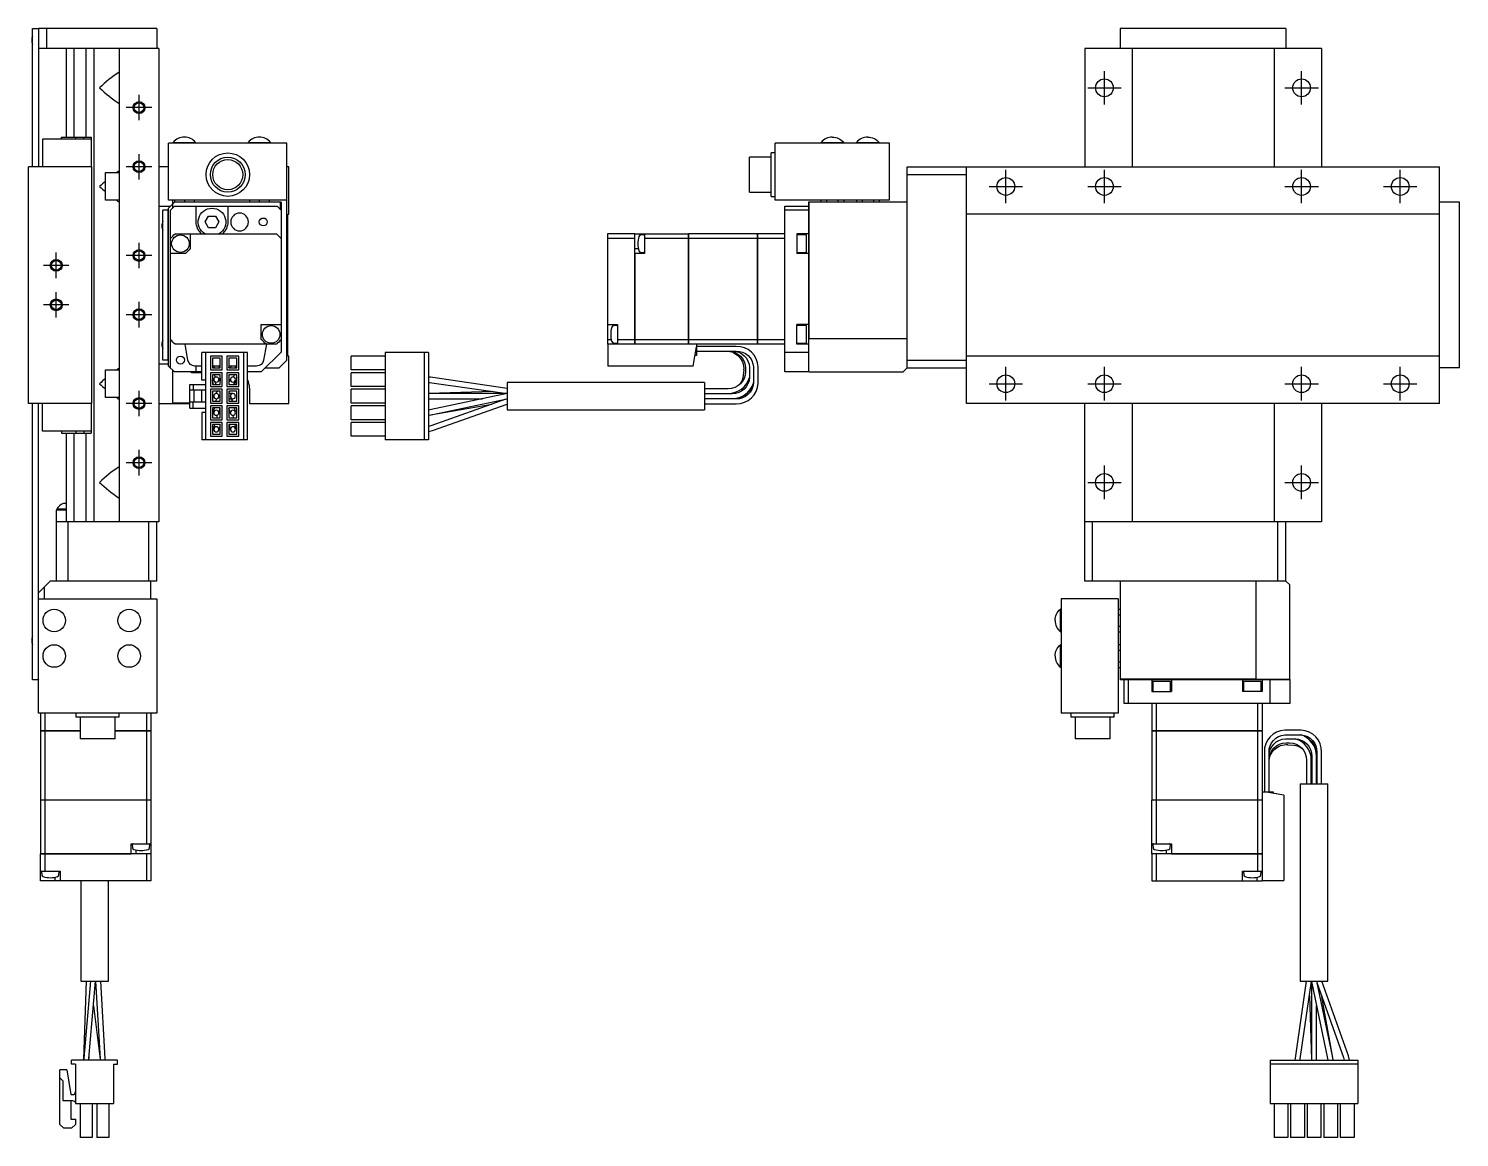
# Model space of a CAD drawing. Extents: x -1 to 744, y -8 to 467.
# Drawn here: x 381.7 to 744.5, y 89.9 to 370.9 of the extents above; entities that cross this region are included whole.
import ezdxf

# ---------------------------------------------------------------- set-up
doc = ezdxf.new("R2010")
doc.units = 0
doc.header["$LTSCALE"] = 0.5
doc.linetypes.add('CENTER', pattern=[50.8, 31.75, -6.35, 6.35, -6.35])
for name, color, linetype in [('MSM_CENTER', 1, 'CENTER'), ('MSM_CONTINUOUS', 7, 'CONTINUOUS'), ('MSM_NARROW', 5, 'CONTINUOUS')]:
    doc.layers.add(name, color=color, linetype=linetype)

msp = doc.modelspace()

# ---------------------------------------------------------------- linework, layer by layer
at = {"layer": 'MSM_CENTER'}
for p, q in [((654.49, 351.61), (654.49, 360.11)), ((704.49, 351.61), (704.49, 360.11)), ((650.24, 355.86), (658.74, 355.86)), ((700.24, 355.86), (708.74, 355.86)), ((409.71, 347.64), (409.71, 354.09)), ((412.94, 350.86), (406.48, 350.86)), ((409.71, 332.64), (409.71, 339.09)), ((412.94, 335.86), (406.48, 335.86)), ((629.49, 326.61), (629.49, 335.11)), ((654.49, 326.61), (654.49, 335.11)), ((704.49, 326.61), (704.49, 335.11)), ((729.49, 326.61), (729.49, 335.11)), ((625.24, 330.86), (633.74, 330.86)), ((650.24, 330.86), (658.74, 330.86)), ((700.24, 330.86), (708.74, 330.86)), ((725.24, 330.86), (733.74, 330.86)), ((409.71, 310.14), (409.71, 316.59)), ((388.71, 307.64), (388.71, 314.09)), ((412.94, 313.36), (406.48, 313.36)), ((391.94, 310.86), (385.48, 310.86)), ((388.71, 297.64), (388.71, 304.09)), ((409.71, 295.14), (409.71, 301.59)), ((391.94, 300.86), (385.48, 300.86)), ((412.94, 298.36), (406.48, 298.36)), ((629.49, 276.61), (629.49, 285.11)), ((654.49, 276.61), (654.49, 285.11)), ((704.49, 276.61), (704.49, 285.11)), ((729.49, 276.61), (729.49, 285.11)), ((625.24, 280.86), (633.74, 280.86)), ((650.24, 280.86), (658.74, 280.86)), ((700.24, 280.86), (708.74, 280.86)), ((725.24, 280.86), (733.74, 280.86)), ((412.94, 275.86), (406.48, 275.86)), ((409.71, 272.64), (409.71, 279.09)), ((409.71, 257.64), (409.71, 264.09)), ((412.94, 260.86), (406.48, 260.86)), ((654.49, 251.61), (654.49, 260.11)), ((704.49, 251.61), (704.49, 260.11)), ((650.24, 255.86), (658.74, 255.86)), ((700.24, 255.86), (708.74, 255.86))]:
    msp.add_line(p, q, dxfattribs=at)
at = {"layer": 'MSM_CONTINUOUS'}
for p, q in [((382.71, 335.86), (382.71, 370.86)), ((382.71, 370.86), (384.11, 370.86)), ((384.11, 370.86), (384.21, 370.76)), ((414.21, 370.86), (384.21, 370.86)), ((384.21, 370.86), (384.21, 335.86)), ((386.21, 370.86), (386.21, 365.86)), ((414.21, 370.86), (414.21, 365.86)), ((658.49, 370.86), (658.49, 365.86)), ((700.49, 370.86), (658.49, 370.86)), ((700.49, 370.86), (700.49, 365.86)), ((414.71, 365.86), (384.21, 365.86)), ((391.21, 365.86), (391.21, 343.36)), ((393.17, 365.86), (393.17, 343.36)), ((396.25, 365.86), (396.25, 343.36)), ((398.21, 365.86), (398.21, 245.86)), ((404.71, 365.86), (404.71, 245.86)), ((414.71, 365.86), (414.71, 245.86)), ((709.49, 365.86), (649.49, 365.86)), ((649.49, 365.86), (649.49, 335.86)), ((661.49, 365.86), (661.49, 335.86)), ((697.49, 365.86), (697.49, 335.86)), ((709.49, 365.86), (709.49, 335.86)), ((404.71, 359.61), (404.58, 359.76)), ((404.71, 352.12), (404.58, 351.96)), ((397.61, 342.86), (385.21, 342.86)), ((385.21, 342.86), (385.21, 335.86)), ((390.01, 342.86), (390.01, 343.36)), ((390.01, 343.36), (397.61, 343.36)), ((393.69, 342.86), (393.69, 343.36)), ((395.74, 342.86), (395.74, 343.36)), ((397.61, 343.36), (397.61, 335.86)), ((447.21, 341.86), (417.21, 341.86)), ((417.21, 327.36), (417.21, 341.86)), ((418.36, 342.02), (424.06, 342.02)), ((418.36, 342.02), (418.36, 341.86)), ((424.06, 341.86), (424.06, 342.02)), ((437.36, 342.02), (443.06, 342.02)), ((437.36, 342.02), (437.36, 341.86)), ((443.06, 341.86), (443.06, 342.02)), ((447.21, 286.86), (447.21, 341.86)), ((570.99, 327.36), (570.99, 341.86)), ((599.99, 341.86), (570.99, 341.86)), ((582.64, 342.02), (588.34, 342.02)), ((582.64, 342.02), (582.64, 341.86)), ((588.34, 341.86), (588.34, 342.02)), ((591.64, 342.02), (597.34, 342.02)), ((591.64, 342.02), (591.64, 341.86)), ((597.34, 341.86), (597.34, 342.02)), ((599.99, 327.36), (599.99, 341.86)), ((564.49, 329.44), (564.49, 338.29)), ((569.99, 338.29), (564.49, 338.29)), ((569.99, 328.36), (569.99, 339.36)), ((570.99, 339.36), (569.99, 339.36)), ((381.71, 275.86), (381.71, 335.86)), ((397.71, 335.86), (381.71, 335.86)), ((397.71, 275.86), (397.71, 335.86)), ((401.21, 334.36), (404.71, 334.36)), ((401.21, 327.36), (401.21, 334.36)), ((404.71, 334.61), (404.58, 334.76)), ((417.21, 335.86), (414.71, 335.86)), ((447.71, 335.86), (447.21, 335.86)), ((447.71, 323.86), (447.71, 335.86)), ((604.49, 335.86), (739.49, 335.86)), ((604.49, 284.86), (604.49, 335.86)), ((604.49, 333.86), (619.49, 333.86)), ((619.49, 275.86), (619.49, 335.86)), ((739.49, 275.86), (739.49, 335.86)), ((404.71, 327.36), (401.21, 327.36)), ((404.71, 327.12), (404.58, 326.96)), ((447.21, 327.36), (417.21, 327.36)), ((418.71, 326.86), (417.21, 325.36)), ((418.21, 327.36), (418.21, 325.36)), ((418.71, 327.36), (418.71, 326.86)), ((445.71, 326.86), (418.71, 326.86)), ((421.21, 327.36), (421.21, 326.86)), ((423.71, 327.36), (423.71, 326.86)), ((437.71, 327.36), (437.71, 326.86)), ((440.21, 327.36), (440.21, 326.86)), ((442.71, 327.36), (442.71, 326.86)), ((445.61, 324.96), (445.61, 326.86)), ((445.71, 326.86), (445.71, 317.75)), ((564.49, 329.44), (569.99, 329.44)), ((569.99, 328.36), (570.99, 328.36)), ((599.99, 327.36), (570.99, 327.36)), ((604.49, 326.86), (579.49, 326.86)), ((579.49, 326.86), (579.49, 283.86)), ((579.59, 292.36), (579.59, 326.86)), ((582.6, 327.36), (582.6, 326.86)), ((584.05, 327.36), (584.05, 326.86)), ((586.93, 327.36), (586.93, 326.86)), ((588.38, 327.36), (588.38, 326.86)), ((591.6, 327.36), (591.6, 326.86)), ((593.05, 327.36), (593.05, 326.86)), ((595.93, 327.36), (595.93, 326.86)), ((597.38, 327.36), (597.38, 326.86)), ((744.49, 326.86), (739.49, 326.86)), ((744.49, 284.86), (744.49, 326.86)), ((414.71, 325.86), (417.71, 325.86)), ((417.21, 324.86), (415.71, 324.86)), ((415.71, 286.86), (415.71, 324.86)), ((417.11, 286.86), (417.11, 324.86)), ((417.21, 285.36), (417.21, 325.36)), ((418.71, 325.86), (417.71, 324.86)), ((417.71, 317.76), (417.71, 324.86)), ((418.71, 325.86), (444.71, 325.86)), ((424.21, 321.86), (424.21, 325.86)), ((426.48, 321.86), (427.34, 323.36)), ((427.34, 323.36), (429.08, 323.36)), ((429.08, 323.36), (429.94, 321.86)), ((432.21, 325.86), (432.21, 321.86)), ((445.71, 324.86), (444.71, 325.86)), ((447.41, 323.86), (447.71, 323.86)), ((447.41, 287.86), (447.41, 323.86)), ((573.49, 325.86), (579.49, 325.86)), ((573.49, 283.86), (573.49, 325.86)), ((579.49, 324.86), (573.49, 324.86)), ((739.49, 323.86), (619.49, 323.86)), ((427.34, 320.36), (426.48, 321.86)), ((429.08, 320.36), (427.34, 320.36)), ((429.94, 321.86), (429.08, 320.36)), ((417.71, 292.02), (417.71, 317.71)), ((418.86, 318.86), (444.56, 318.86)), ((422.71, 318.86), (422.71, 315.11)), ((445.71, 317.71), (445.71, 292.02)), ((535.38, 318.86), (528.49, 318.86)), ((528.49, 318.86), (528.49, 290.86)), ((535.38, 317.71), (528.49, 317.71)), ((535.38, 290.86), (535.38, 318.86)), ((535.39, 318.86), (548.99, 318.86)), ((537.67, 318.6), (536.91, 318.53)), ((537.89, 318.86), (537.89, 313.86)), ((548.99, 317.71), (537.89, 317.71)), ((548.99, 290.86), (548.99, 318.86)), ((548.99, 318.85), (549, 318.85)), ((548.99, 317.7), (549, 317.7)), ((549, 318.86), (549, 290.86)), ((566.49, 318.86), (549, 318.86)), ((566.49, 317.71), (549, 317.71)), ((566.49, 290.86), (566.49, 318.86)), ((566.5, 318.86), (566.5, 290.86)), ((573.49, 318.86), (566.5, 318.86)), ((573.49, 317.71), (566.5, 317.71)), ((579.49, 318.86), (576.49, 318.86)), ((576.49, 318.86), (576.49, 313.86)), ((578.99, 318.61), (576.49, 318.61)), ((578.99, 314.11), (578.99, 318.61)), ((421.46, 313.86), (417.71, 313.86)), ((535.39, 315.11), (536.32, 315.11)), ((537.89, 313.86), (535.39, 313.86)), ((535.39, 313.86), (535.39, 290.86)), ((536.91, 314.2), (537.67, 314.13)), ((576.49, 314.11), (578.99, 314.11)), ((579.49, 313.86), (576.49, 313.86)), ((440.71, 295.86), (445.71, 295.86)), ((440.71, 292.11), (440.71, 295.86)), ((528.49, 295.86), (530.99, 295.86)), ((530.78, 295.6), (530.02, 295.53)), ((530.99, 295.86), (530.99, 290.86)), ((579.49, 295.86), (576.49, 295.86)), ((576.49, 290.86), (576.49, 295.86)), ((578.99, 295.61), (576.49, 295.61)), ((578.99, 291.11), (578.99, 295.61)), ((417.71, 284.86), (417.71, 291.97)), ((444.56, 290.86), (418.86, 290.86)), ((422.12, 286.85), (421.41, 290.86)), ((442.01, 290.86), (441.3, 286.85)), ((445.71, 291.97), (445.71, 288.86)), ((528.49, 292.11), (529.43, 292.11)), ((535.38, 290.86), (528.49, 290.86)), ((528.59, 290.86), (528.59, 285.36)), ((530.02, 291.2), (530.78, 291.13)), ((535.38, 292.02), (530.99, 292.02)), ((548.99, 292.02), (535.39, 292.02)), ((566.49, 290.86), (535.39, 290.86)), ((548.99, 292.02), (549, 292.02)), ((548.99, 290.87), (549, 290.87)), ((566.49, 292.02), (549, 292.02)), ((550.23, 285.36), (551.09, 290.26)), ((551.09, 290.86), (551.09, 288.06)), ((561.09, 290.31), (551.09, 290.31)), ((573.49, 292.02), (566.5, 292.02)), ((573.49, 290.86), (566.5, 290.86)), ((576.49, 291.11), (578.99, 291.11)), ((579.49, 290.86), (576.49, 290.86)), ((579.49, 292.39), (579.58, 292.35)), ((579.58, 292.35), (579.59, 292.36)), ((579.58, 283.88), (579.58, 292.35)), ((579.59, 292.36), (604.49, 292.36)), ((417.21, 286.86), (415.71, 286.86)), ((425.61, 281.81), (425.61, 288.81)), ((437.21, 288.81), (425.61, 288.81)), ((426.61, 266.61), (426.61, 288.81)), ((430.81, 287.86), (427.81, 287.86)), ((427.81, 287.86), (427.81, 284.36)), ((428.31, 287.36), (428.31, 284.86)), ((430.31, 287.36), (428.31, 287.36)), ((430.31, 284.86), (430.31, 287.36)), ((430.81, 284.36), (430.81, 287.86)), ((432.01, 287.86), (432.01, 284.36)), ((435.01, 287.86), (432.01, 287.86)), ((434.51, 287.36), (432.51, 287.36)), ((432.51, 287.36), (432.51, 284.86)), ((434.51, 284.86), (434.51, 287.36)), ((435.01, 284.36), (435.01, 287.86)), ((436.21, 288.81), (436.21, 266.61)), ((437.21, 266.61), (437.21, 288.81)), ((440.71, 283.86), (445.71, 288.86)), ((445.21, 284.86), (447.21, 286.86)), ((447.71, 287.86), (447.41, 287.86)), ((447.71, 275.86), (447.71, 287.86)), ((463.49, 284.36), (463.49, 287.86)), ((472.09, 287.86), (463.49, 287.86)), ((472.09, 288.81), (472.09, 266.61)), ((483.09, 288.81), (472.09, 288.81)), ((482.09, 266.61), (482.09, 288.81)), ((483.09, 288.81), (483.09, 266.61)), ((551.09, 288.06), (550.7, 288.06)), ((551.09, 289.11), (561.09, 289.11)), ((558.61, 289.11), (558.85, 289.11)), ((573.49, 288.86), (579.49, 288.86)), ((604.49, 286.86), (619.49, 286.86)), ((739.49, 287.86), (619.49, 287.86)), ((401.21, 277.36), (401.21, 284.36)), ((401.21, 284.36), (404.71, 284.36)), ((404.71, 284.61), (404.58, 284.76)), ((417.21, 285.86), (414.71, 285.86)), ((417.21, 285.36), (418.71, 283.86)), ((418.21, 284.36), (418.21, 276.06)), ((425.61, 283.86), (418.71, 283.86)), ((423.01, 283.66), (423.01, 283.86)), ((425.61, 283.66), (423.01, 283.66)), ((425.61, 285.36), (423.89, 285.36)), ((424.21, 283.86), (424.21, 285.36)), ((427.81, 284.36), (430.81, 284.36)), ((427.81, 283.66), (427.81, 280.16)), ((430.81, 283.66), (427.81, 283.66)), ((430.31, 285.36), (428.31, 285.36)), ((428.31, 284.86), (430.31, 284.86)), ((428.31, 283.16), (428.31, 280.66)), ((430.31, 283.16), (428.31, 283.16)), ((428.82, 284.86), (428.77, 285.36)), ((429.01, 282.49), (428.96, 283.16)), ((429.98, 285.36), (430.02, 284.86)), ((430.16, 283.16), (430.3, 281.53)), ((430.31, 284.99), (430.3, 285.36)), ((430.31, 280.66), (430.31, 283.16)), ((430.81, 280.16), (430.81, 283.66)), ((432.01, 284.36), (435.01, 284.36)), ((432.01, 283.66), (432.01, 280.16)), ((435.01, 283.66), (432.01, 283.66)), ((434.51, 285.36), (432.51, 285.36)), ((432.51, 284.86), (432.59, 285.36)), ((432.51, 284.86), (434.51, 284.86)), ((434.51, 283.16), (432.51, 283.16)), ((432.51, 283.16), (432.51, 280.66)), ((432.51, 282.98), (432.54, 283.16)), ((432.97, 285.36), (432.87, 284.86)), ((433.77, 283.16), (433.65, 282.55)), ((434.19, 285.36), (434.09, 284.86)), ((434.51, 280.66), (434.51, 283.16)), ((435.01, 280.16), (435.01, 283.66)), ((439.53, 285.36), (437.21, 285.36)), ((440.71, 283.86), (437.21, 283.86)), ((441.71, 284.86), (445.21, 284.86)), ((472.09, 284.36), (463.49, 284.36)), ((463.49, 280.16), (463.49, 283.66)), ((472.09, 283.66), (463.49, 283.66)), ((550.23, 285.36), (528.59, 285.36)), ((563.02, 284.35), (562.89, 282.96)), ((563.49, 284.8), (563.49, 283.93)), ((564.49, 284.95), (564.49, 282.48)), ((565.49, 285.11), (565.49, 281.02)), ((566.69, 281.02), (566.69, 285.11)), ((579.49, 283.86), (573.49, 283.86)), ((579.58, 283.88), (579.49, 283.96)), ((579.59, 283.86), (579.58, 283.88)), ((579.59, 283.86), (603.49, 283.86)), ((604.49, 284.86), (603.49, 283.86)), ((604.49, 284.86), (619.49, 284.86)), ((744.49, 284.86), (739.49, 284.86)), ((422.61, 280.71), (426.61, 280.71)), ((422.61, 274.71), (422.61, 280.71)), ((423.41, 280.71), (423.41, 279.21)), ((426.61, 281.81), (425.61, 281.81)), ((427.81, 280.16), (430.81, 280.16)), ((427.81, 279.46), (427.81, 275.96)), ((430.81, 279.46), (427.81, 279.46)), ((428.57, 280.66), (428.31, 281.85)), ((428.53, 280.84), (428.31, 281.36)), ((428.31, 280.66), (430.31, 280.66)), ((428.75, 281.58), (429.3, 280.66)), ((429.17, 280.66), (429.15, 280.93)), ((430.31, 281.52), (429.86, 282.25)), ((430.81, 275.96), (430.81, 279.46)), ((432.01, 280.16), (435.01, 280.16)), ((432.01, 279.46), (432.01, 275.96)), ((435.01, 279.46), (432.01, 279.46)), ((432.9, 282.15), (432.51, 281.15)), ((432.51, 280.66), (434.51, 280.66)), ((433.71, 280.66), (434.11, 281.68)), ((434.51, 282.45), (433.94, 280.66)), ((435.01, 275.96), (435.01, 279.46)), ((437.71, 279.76), (437.71, 275.86)), ((472.09, 280.16), (463.49, 280.16)), ((463.49, 275.96), (463.49, 279.46)), ((472.09, 279.46), (463.49, 279.46)), ((483.57, 282.5), (483.09, 282.55)), ((483.09, 281.25), (483.38, 281.22)), ((483.09, 281.25), (483.41, 281.21)), ((483.38, 281.22), (503.09, 278.36)), ((503.09, 279.67), (483.57, 282.5)), ((503.09, 281.21), (503.09, 274.21)), ((553.09, 281.21), (503.09, 281.21)), ((553.09, 281.21), (553.09, 274.21)), ((559.09, 279.61), (553.09, 279.61)), ((565.48, 281.02), (565.49, 281.06)), ((397.71, 275.86), (381.71, 275.86)), ((382.71, 205.86), (382.71, 275.86)), ((384.21, 197.36), (384.21, 275.86)), ((385.21, 268.86), (385.21, 275.86)), ((397.61, 275.86), (397.61, 268.36)), ((404.71, 277.36), (401.21, 277.36)), ((404.71, 277.12), (404.58, 276.96)), ((414.71, 275.86), (422.61, 275.86)), ((418.21, 276.06), (422.61, 276.06)), ((426.61, 279.21), (422.61, 279.21)), ((426.61, 276.21), (422.61, 276.21)), ((423.41, 274.71), (423.41, 276.21)), ((423.61, 279.21), (423.61, 276.21)), ((425.61, 276.21), (425.61, 279.21)), ((427.81, 275.96), (430.81, 275.96)), ((430.31, 278.96), (428.31, 278.96)), ((428.31, 278.96), (428.31, 276.46)), ((428.31, 276.46), (430.31, 276.46)), ((429.57, 278.89), (428.85, 278.18)), ((429.3, 277.06), (429.19, 276.46)), ((429.77, 277.26), (430.31, 277.79)), ((430.31, 276.46), (430.31, 278.96)), ((432.01, 275.96), (435.01, 275.96)), ((434.51, 278.96), (432.51, 278.96)), ((432.51, 278.96), (432.51, 276.46)), ((433.51, 278.36), (432.51, 278.36)), ((432.51, 277.06), (433.51, 277.06)), ((432.51, 276.46), (434.51, 276.46)), ((433.38, 276.46), (433.21, 277.06)), ((434.51, 276.46), (434.51, 278.96)), ((437.71, 275.86), (447.71, 275.86)), ((472.09, 275.96), (463.49, 275.96)), ((503.02, 278.36), (483.09, 278.36)), ((483.09, 277.06), (496.83, 277.06)), ((499.39, 278.89), (483.18, 278.37)), ((503.03, 278.37), (483.48, 274.26)), ((502.72, 276.97), (483.69, 270.22)), ((483.75, 272.99), (503.09, 277.05)), ((484.13, 268.99), (503.09, 275.73)), ((553.09, 278.41), (560.09, 278.41)), ((560.09, 278.31), (553.09, 278.31)), ((553.09, 277.11), (560.09, 277.11)), ((561.09, 277.01), (553.09, 277.01)), ((553.09, 275.81), (561.09, 275.81)), ((560.8, 278.47), (559.59, 278.31)), ((560.09, 278.41), (560.8, 278.47)), ((560.8, 278.47), (560.83, 278.47)), ((560.83, 278.47), (560.8, 278.47)), ((739.49, 275.86), (619.49, 275.86)), ((649.49, 230.86), (649.49, 275.86)), ((661.49, 275.86), (661.49, 245.86)), ((697.49, 275.86), (697.49, 245.86)), ((709.49, 275.86), (709.49, 245.86)), ((422.61, 274.71), (426.61, 274.71)), ((426.61, 273.61), (425.61, 273.61)), ((425.61, 273.61), (425.61, 266.61)), ((427.81, 275.26), (427.81, 271.76)), ((430.81, 275.26), (427.81, 275.26)), ((428.31, 274.76), (428.31, 272.26)), ((430.31, 274.76), (428.31, 274.76)), ((428.31, 272.26), (430.31, 272.26)), ((428.67, 273.63), (428.88, 274.76)), ((429.52, 272.9), (429.37, 272.26)), ((430.2, 274.76), (429.95, 273.4)), ((430.31, 272.26), (430.31, 274.76)), ((430.81, 271.76), (430.81, 275.26)), ((432.01, 275.26), (432.01, 271.76)), ((435.01, 275.26), (432.01, 275.26)), ((432.51, 274.76), (432.51, 272.26)), ((434.51, 274.76), (432.51, 274.76)), ((432.88, 273.34), (432.51, 274.71)), ((432.51, 272.26), (434.51, 272.26)), ((433.69, 272.26), (433.59, 272.87)), ((433.84, 274.76), (434.14, 273.69)), ((434.51, 272.26), (434.51, 274.76)), ((435.01, 271.76), (435.01, 275.26)), ((463.49, 271.76), (463.49, 275.26)), ((472.09, 275.26), (463.49, 275.26)), ((483.48, 274.26), (483.09, 274.2)), ((483.09, 272.89), (483.75, 272.99)), ((483.09, 272.88), (483.65, 272.95)), ((483.65, 272.95), (499.15, 275.7)), ((503.09, 274.21), (553.09, 274.21)), ((397.61, 268.86), (385.21, 268.86)), ((390.01, 268.86), (390.01, 268.36)), ((393.69, 268.86), (393.69, 268.36)), ((395.74, 268.86), (395.74, 268.36)), ((427.81, 271.76), (430.81, 271.76)), ((427.81, 271.06), (427.81, 267.56)), ((430.81, 271.06), (427.81, 271.06)), ((430.31, 270.56), (428.31, 270.56)), ((428.31, 270.56), (428.31, 268.06)), ((428.68, 269.47), (428.95, 270.56)), ((430.29, 270.56), (429.94, 269.16)), ((430.31, 268.06), (430.31, 270.56)), ((430.81, 267.56), (430.81, 271.06)), ((432.01, 271.76), (435.01, 271.76)), ((432.01, 271.06), (432.01, 267.56)), ((435.01, 271.06), (432.01, 271.06)), ((434.51, 270.56), (432.51, 270.56)), ((432.51, 270.56), (432.51, 268.06)), ((432.87, 269.21), (432.65, 270.56)), ((433.96, 270.56), (434.15, 269.42)), ((434.51, 268.06), (434.51, 270.56)), ((435.01, 267.56), (435.01, 271.06)), ((472.09, 271.76), (463.49, 271.76)), ((463.49, 267.56), (463.49, 271.06)), ((472.09, 271.06), (463.49, 271.06)), ((483.69, 270.22), (483.09, 270.05)), ((483.71, 270.22), (483.09, 270.05)), ((483.09, 268.73), (484.13, 268.99)), ((390.01, 268.36), (397.61, 268.36)), ((391.21, 268.36), (391.21, 245.86)), ((393.17, 268.36), (393.17, 245.86)), ((396.25, 268.36), (396.25, 245.86)), ((437.21, 266.61), (425.61, 266.61)), ((427.81, 267.56), (430.81, 267.56)), ((428.31, 268.06), (430.31, 268.06)), ((432.01, 267.56), (435.01, 267.56)), ((432.51, 268.06), (434.51, 268.06)), ((472.09, 267.56), (463.49, 267.56)), ((483.09, 266.61), (472.09, 266.61)), ((404.71, 259.61), (404.58, 259.76)), ((391.21, 250.51), (390.5, 250.51)), ((404.71, 252.12), (404.58, 251.96)), ((391.21, 248.86), (388.71, 248.86)), ((388.71, 248.86), (388.71, 230.86)), ((391.21, 249.06), (388.85, 249.06)), ((388.85, 249.06), (388.85, 248.86)), ((414.71, 245.86), (388.71, 245.86)), ((391.71, 230.86), (391.71, 245.86)), ((412.21, 230.86), (412.21, 245.86)), ((414.21, 230.86), (414.21, 245.86)), ((709.49, 245.86), (649.49, 245.86)), ((651.49, 230.86), (651.49, 245.86)), ((698.49, 230.86), (698.49, 245.86)), ((700.49, 230.86), (700.49, 245.86)), ((384.21, 227.86), (387.21, 230.86)), ((385.71, 226.36), (385.71, 229.36)), ((414.21, 230.86), (387.21, 230.86)), ((412.71, 226.36), (412.71, 230.86)), ((700.49, 230.86), (649.49, 230.86)), ((658.49, 230.86), (658.49, 205.86)), ((692.99, 205.96), (692.99, 230.86)), ((700.49, 230.86), (701.49, 229.86)), ((701.49, 205.96), (701.49, 229.86)), ((384.21, 226.36), (414.21, 226.36)), ((414.21, 226.36), (414.21, 197.36)), ((657.99, 226.36), (643.49, 226.36)), ((643.49, 226.36), (643.49, 197.36)), ((657.99, 226.36), (657.99, 197.36)), ((643.33, 218.01), (643.33, 223.71)), ((643.49, 223.71), (643.33, 223.71)), ((657.99, 223.75), (658.49, 223.75)), ((657.99, 222.31), (658.49, 222.31)), ((643.33, 218.01), (643.49, 218.01)), ((657.99, 219.42), (658.49, 219.42)), ((657.99, 217.98), (658.49, 217.98)), ((643.33, 209.01), (643.33, 214.71)), ((643.49, 214.71), (643.33, 214.71)), ((657.99, 214.75), (658.49, 214.75)), ((657.99, 213.31), (658.49, 213.31)), ((657.99, 210.42), (658.49, 210.42)), ((643.33, 209.01), (643.49, 209.01)), ((657.99, 208.98), (658.49, 208.98)), ((384.11, 205.86), (382.71, 205.86)), ((384.21, 205.96), (384.11, 205.86)), ((692.99, 205.96), (658.49, 205.96)), ((701.49, 205.86), (658.49, 205.86)), ((659.49, 199.86), (659.49, 205.86)), ((660.49, 205.86), (660.49, 199.86)), ((666.49, 205.86), (666.49, 202.86)), ((671.24, 205.36), (666.74, 205.36)), ((666.74, 205.36), (666.74, 202.86)), ((671.24, 202.86), (671.24, 205.36)), ((671.49, 205.86), (671.49, 202.86)), ((689.49, 205.86), (689.49, 202.86)), ((694.24, 205.36), (689.74, 205.36)), ((689.74, 205.36), (689.74, 202.86)), ((692.96, 205.86), (693, 205.95)), ((693, 205.95), (692.99, 205.96)), ((701.48, 205.95), (693, 205.95)), ((694.24, 202.86), (694.24, 205.36)), ((694.49, 205.86), (694.49, 202.86)), ((696.49, 199.86), (696.49, 205.86)), ((701.49, 205.96), (701.39, 205.86)), ((701.49, 205.86), (701.49, 199.86)), ((701.49, 199.86), (659.49, 199.86)), ((666.49, 202.86), (671.49, 202.86)), ((666.49, 199.86), (666.49, 192.87)), ((667.65, 199.86), (667.65, 192.87)), ((694.49, 202.86), (689.49, 202.86)), ((693.34, 199.86), (693.34, 192.87)), ((694.49, 199.86), (694.49, 192.87)), ((414.21, 197.36), (384.21, 197.36)), ((384.71, 197.36), (384.71, 192.87)), ((385.86, 197.36), (385.86, 192.87)), ((393.71, 197.36), (393.71, 196.36)), ((404.71, 196.36), (393.71, 196.36)), ((394.79, 196.36), (394.79, 190.86)), ((403.64, 190.86), (403.64, 196.36)), ((404.71, 196.36), (404.71, 197.36)), ((411.56, 197.36), (411.56, 192.87)), ((412.71, 197.36), (412.71, 192.87)), ((657.99, 197.36), (643.49, 197.36)), ((645.99, 197.36), (645.99, 196.36)), ((656.99, 196.36), (645.99, 196.36)), ((647.07, 196.36), (647.07, 190.86)), ((655.92, 190.86), (655.92, 196.36)), ((656.99, 196.36), (656.99, 197.36)), ((384.71, 192.87), (394.79, 192.87)), ((384.71, 192.86), (384.71, 175.37)), ((394.79, 192.86), (384.71, 192.86)), ((385.86, 192.86), (385.86, 175.37)), ((394.01, 192.88), (393.99, 192.87)), ((403.64, 192.87), (412.71, 192.87)), ((412.71, 192.86), (403.64, 192.86)), ((403.78, 192.87), (403.76, 192.88)), ((411.56, 192.86), (411.56, 175.37)), ((412.71, 192.86), (412.71, 175.37)), ((666.49, 192.87), (694.49, 192.87)), ((666.49, 192.86), (666.49, 175.37)), ((694.49, 192.86), (666.49, 192.86)), ((667.65, 192.86), (667.65, 175.37)), ((693.34, 192.86), (693.34, 175.37)), ((694.49, 192.86), (694.49, 175.37)), ((704.34, 193.06), (700.24, 193.06)), ((403.64, 190.86), (394.79, 190.86)), ((655.92, 190.86), (647.07, 190.86)), ((700.24, 191.86), (704.34, 191.86)), ((700.4, 190.86), (702.88, 190.86)), ((700.55, 189.86), (701.43, 189.86)), ((701.01, 189.39), (702.39, 189.27)), ((704.34, 191.85), (704.3, 191.86)), ((695.04, 187.46), (695.04, 177.46)), ((696.24, 177.46), (696.24, 187.46)), ((696.24, 184.98), (696.25, 185.22)), ((705.74, 185.46), (705.74, 179.46)), ((706.89, 187.18), (706.88, 187.2)), ((706.88, 187.2), (706.89, 187.18)), ((706.94, 186.46), (706.89, 187.18)), ((706.89, 187.18), (707.04, 185.96)), ((706.94, 179.46), (706.94, 186.46)), ((707.04, 186.46), (707.04, 179.46)), ((708.24, 179.46), (708.24, 186.46)), ((708.34, 187.46), (708.34, 179.46)), ((709.54, 179.46), (709.54, 187.46)), ((704.14, 179.46), (711.14, 179.46)), ((704.14, 179.46), (704.14, 129.46)), ((711.14, 129.46), (711.14, 179.46)), ((384.71, 175.37), (412.71, 175.37)), ((384.71, 175.36), (384.71, 161.76)), ((412.71, 175.36), (384.71, 175.36)), ((385.86, 175.36), (385.86, 161.76)), ((394.94, 175.37), (394.94, 175.36)), ((401.94, 175.36), (401.94, 175.37)), ((411.56, 175.36), (411.56, 164.26)), ((412.71, 175.36), (412.71, 161.76)), ((666.49, 175.37), (694.49, 175.37)), ((694.49, 175.36), (666.49, 175.36)), ((666.49, 161.76), (666.49, 175.36)), ((667.65, 175.36), (667.65, 164.26)), ((693.34, 175.36), (693.34, 161.76)), ((694.49, 177.46), (697.29, 177.46)), ((694.49, 175.36), (694.49, 161.76)), ((699.99, 176.6), (695.09, 177.46)), ((697.29, 177.46), (697.29, 177.08)), ((699.99, 176.6), (699.99, 154.96)), ((407.71, 164.26), (412.71, 164.26)), ((407.71, 161.76), (407.71, 164.26)), ((407.98, 164.05), (408.05, 163.28)), ((412.37, 163.28), (412.44, 164.05)), ((666.49, 164.26), (671.49, 164.26)), ((666.76, 164.05), (666.83, 163.28)), ((671.15, 163.28), (671.22, 164.05)), ((671.49, 164.26), (671.49, 161.76)), ((384.71, 161.76), (407.71, 161.76)), ((412.71, 161.75), (384.71, 161.75)), ((384.71, 154.86), (384.71, 161.75)), ((385.86, 161.75), (385.86, 157.36)), ((408.96, 161.76), (408.96, 162.7)), ((411.56, 161.75), (411.56, 154.86)), ((412.71, 161.75), (412.71, 154.86)), ((666.49, 161.75), (666.49, 154.86)), ((694.49, 161.75), (666.49, 161.75)), ((667.65, 161.75), (667.65, 154.86)), ((670.24, 161.76), (670.24, 162.7)), ((671.49, 161.76), (694.49, 161.76)), ((693.34, 161.75), (693.34, 157.36)), ((694.49, 161.75), (694.49, 154.86)), ((384.71, 157.36), (389.71, 157.36)), ((384.98, 157.16), (385.05, 156.39)), ((389.37, 156.39), (389.44, 157.16)), ((389.71, 157.36), (389.71, 154.86)), ((689.49, 157.36), (694.49, 157.36)), ((689.49, 154.86), (689.49, 157.36)), ((689.76, 157.16), (689.83, 156.39)), ((694.15, 156.39), (694.22, 157.16)), ((412.71, 154.86), (384.71, 154.86)), ((388.46, 154.86), (388.46, 155.81)), ((394.94, 154.86), (394.94, 129.46)), ((401.94, 129.46), (401.94, 154.86)), ((666.49, 154.86), (694.49, 154.86)), ((693.24, 154.86), (693.24, 155.81)), ((694.49, 154.96), (699.99, 154.96)), ((394.94, 129.46), (401.94, 129.46)), ((396.31, 129.46), (395.66, 109.6)), ((397.41, 129.46), (395.7, 109.94)), ((396.99, 109.82), (398.71, 129.44)), ((398.71, 129.46), (399.84, 109.81)), ((401.14, 109.88), (400.01, 129.46)), ((705.68, 129.46), (702.85, 109.94)), ((704.14, 129.46), (711.14, 129.46)), ((704.14, 109.75), (707, 129.46)), ((706.99, 129.41), (711.09, 109.86)), ((706.99, 129.4), (706.99, 109.46)), ((712.37, 110.12), (708.31, 129.46)), ((708.38, 129.09), (715.14, 110.07)), ((716.36, 110.5), (709.63, 129.46)), ((706.46, 125.76), (706.99, 109.56)), ((712.4, 110.02), (709.65, 125.52)), ((398.17, 123.24), (399.83, 109.69)), ((708.29, 109.46), (708.29, 123.21)), ((392.61, 108.46), (392.61, 109.46)), ((404.21, 109.46), (392.61, 109.46)), ((395.66, 109.6), (395.66, 109.46)), ((395.7, 109.94), (395.67, 109.46)), ((396.97, 109.46), (396.99, 109.82)), ((396.98, 109.46), (397.03, 110.24)), ((399.84, 109.81), (399.85, 109.46)), ((399.85, 109.48), (399.85, 109.47)), ((401.15, 109.46), (401.14, 109.88)), ((404.21, 108.46), (404.21, 109.46)), ((696.54, 109.46), (718.74, 109.46)), ((696.54, 109.46), (696.54, 98.46)), ((702.85, 109.94), (702.8, 109.46)), ((704.11, 109.46), (704.14, 109.79)), ((704.11, 109.46), (704.14, 109.75)), ((711.09, 109.86), (711.16, 109.46)), ((712.47, 109.46), (712.37, 110.12)), ((712.47, 109.46), (712.4, 110.02)), ((715.13, 110.08), (715.3, 109.46)), ((715.14, 110.07), (715.3, 109.46)), ((716.62, 109.46), (716.36, 110.5)), ((718.74, 109.46), (718.74, 98.46)), ((391.41, 106.96), (389.61, 106.96)), ((389.61, 93.16), (389.61, 106.96)), ((391.41, 106.96), (392.41, 100.71)), ((393.61, 108.46), (392.61, 108.46)), ((393.61, 108.46), (393.61, 98.46)), ((403.21, 108.46), (404.21, 108.46)), ((403.21, 108.46), (403.21, 98.46)), ((718.74, 108.46), (696.54, 108.46)), ((389.61, 104.96), (390.41, 104.16)), ((390.41, 104.16), (390.41, 99.21)), ((390.41, 99.21), (392.86, 99.21)), ((392.41, 100.71), (392.86, 100.71)), ((392.41, 99.21), (392.41, 94.46)), ((393.61, 98.46), (403.21, 98.46)), ((394.81, 98.46), (394.81, 89.86)), ((397.81, 98.46), (397.81, 89.86)), ((399.01, 98.46), (399.01, 89.86)), ((402.01, 98.46), (402.01, 89.86)), ((696.54, 98.46), (718.74, 98.46)), ((697.49, 98.46), (697.49, 89.86)), ((700.99, 98.46), (700.99, 89.86)), ((701.69, 98.46), (701.69, 89.86)), ((705.19, 98.46), (705.19, 89.86)), ((705.89, 98.46), (705.89, 89.86)), ((709.39, 98.46), (709.39, 89.86)), ((710.09, 98.46), (710.09, 89.86)), ((713.59, 98.46), (713.59, 89.86)), ((714.29, 98.46), (714.29, 89.86)), ((717.79, 98.46), (717.79, 89.86)), ((392.41, 94.46), (393.61, 94.46)), ((393.61, 94.46), (393.61, 93.16)), ((390.61, 92.16), (389.61, 93.16)), ((392.61, 92.16), (390.61, 92.16)), ((393.61, 93.16), (392.61, 92.16)), ((397.81, 89.86), (394.81, 89.86)), ((402.01, 89.86), (399.01, 89.86)), ((700.99, 89.86), (697.49, 89.86)), ((705.19, 89.86), (701.69, 89.86)), ((709.39, 89.86), (705.89, 89.86)), ((713.59, 89.86), (710.09, 89.86)), ((717.79, 89.86), (714.29, 89.86))]:
    msp.add_line(p, q, dxfattribs=at)
for centre, radius in [((654.49, 355.86), 2.25), ((704.49, 355.86), 2.25), ((409.71, 350.86), 1.23), ((432.21, 333.86), 5.5), ((432.21, 333.86), 4.42), ((432.21, 333.86), 3.82), ((409.71, 335.86), 1.23), ((629.49, 330.86), 2.25), ((654.49, 330.86), 2.25), ((704.49, 330.86), 2.25), ((729.49, 330.86), 2.25), ((441.21, 321.86), 1.01), ((420.21, 316.36), 2.23), ((388.71, 310.86), 1.23), ((409.71, 313.36), 1.23), ((388.71, 300.86), 1.23), ((409.71, 298.36), 1.23), ((443.21, 293.36), 2.23), ((420.21, 286.86), 1.01), ((629.49, 280.86), 2.25), ((654.49, 280.86), 2.25), ((704.49, 280.86), 2.25), ((729.49, 280.86), 2.25), ((409.71, 275.86), 1.23), ((409.71, 260.86), 1.23), ((654.49, 255.86), 2.25), ((704.49, 255.86), 2.25), ((388.21, 220.86), 2.85), ((407.21, 220.86), 2.85), ((388.21, 211.86), 2.85), ((407.21, 211.86), 2.85)]:
    msp.add_circle(centre, radius, dxfattribs=at)
at = {"layer": 'MSM_CONTINUOUS', "extrusion": (0, 0, -1)}
for centre, radius in [((-435.21, 321.86), 2.25), ((-429.31, 281.91), 0.65), ((-433.51, 281.91), 0.65), ((-429.31, 277.71), 0.65), ((-433.51, 277.71), 0.65), ((-429.31, 273.51), 0.65), ((-433.51, 273.51), 0.65), ((-429.31, 269.31), 0.65), ((-433.51, 269.31), 0.65)]:
    msp.add_circle(centre, radius, dxfattribs=at)
at = {"layer": 'MSM_CONTINUOUS'}
for centre, radius, start, end in [((385.51, 367.87), 3, 158.96, 180), ((385.51, 367.86), 3, 180, 201.04), ((421.67, 333.44), 31.38, 122.9812, 134.3908), ((421.67, 378.29), 31.38, 225.6092, 237.0188), ((421.21, 339.66), 3.7, 90, 140.3692), ((421.21, 339.66), 3.7, 39.6308, 90), ((440.21, 339.66), 3.7, 90, 140.3692), ((440.21, 339.66), 3.7, 39.6308, 90), ((585.49, 339.66), 3.7, 90, 140.3692), ((594.49, 339.66), 3.7, 90, 140.3692), ((421.67, 308.44), 31.38, 122.9812, 124.2994), ((421.67, 308.44), 31.38, 130.674, 134.3908), ((421.67, 353.29), 31.38, 225.6092, 229.326), ((421.67, 353.29), 31.38, 235.7006, 237.0188), ((418.51, 320.87), 3, 159.0034, 180.1444), ((418.51, 320.86), 3, 180, 201.04), ((542.19, 316.36), 6, 162.3708, 197.6292), ((536.95, 318.03), 0.5, 95, 162.3708), ((537.69, 318.4), 0.2, 0, 95), ((536.95, 314.7), 0.5, 197.6292, 265), ((537.69, 314.33), 0.2, 265, 0), ((535.3, 293.36), 6, 162.3708, 197.6292), ((530.06, 295.03), 0.5, 95, 162.3708), ((530.8, 295.4), 0.2, 18.1949, 95), ((418.51, 290.87), 3, 159.0034, 180.1444), ((418.51, 290.86), 3, 180, 201.04), ((530.06, 291.7), 0.5, 197.6292, 265), ((530.8, 291.33), 0.2, 265, 341.8051), ((561.28, 284.91), 5.41, 2.1863, 92.0343), ((421.67, 258.44), 31.38, 122.9812, 124.2994), ((421.67, 258.44), 31.38, 130.674, 134.3908), ((421.67, 303.29), 31.38, 225.6092, 229.326), ((432.71, 279.76), 5, 0, 25.8857), ((559.12, 284), 5.59, 269.7079, 344.0346), ((560.17, 282.68), 5.57, 269.2277, 342.6191), ((561.29, 281.22), 5.41, 267.9067, 357.8727), ((421.67, 303.29), 31.38, 235.7006, 237.0188), ((421.67, 233.44), 31.38, 122.9812, 134.3908), ((421.67, 278.29), 31.38, 225.6092, 237.0188), ((391.69, 247.49), 3.25, 111.5574, 151.0598), ((645.69, 220.86), 3.7, 180, 230.3692), ((385.51, 215.87), 3, 158.96, 180), ((385.51, 215.86), 3, 180, 201.04), ((645.69, 211.86), 3.7, 180, 230.3692), ((700.45, 187.66), 5.41, 92.1863, 182.0343), ((704.14, 187.66), 5.41, 357.9067, 87.8727), ((701.35, 185.49), 5.59, 359.7079, 74.0346), ((702.67, 186.54), 5.57, 359.2277, 72.6191), ((408.18, 164.06), 0.2, 90, 185), ((408.54, 163.32), 0.5, 185, 252.3708), ((411.88, 163.32), 0.5, 287.6292, 355), ((412.24, 164.06), 0.2, 355, 90), ((666.96, 164.06), 0.2, 90, 185), ((667.33, 163.32), 0.5, 185, 252.3708), ((670.66, 163.32), 0.5, 287.6292, 355), ((671.02, 164.06), 0.2, 355, 90), ((410.21, 168.56), 6, 252.3708, 287.6292), ((668.99, 168.56), 6, 252.3708, 287.6292), ((385.18, 157.17), 0.2, 108.1949, 185), ((385.54, 156.43), 0.5, 185, 252.3708), ((388.88, 156.43), 0.5, 287.6292, 355), ((389.24, 157.17), 0.2, 355, 71.8051), ((689.96, 157.17), 0.2, 108.1949, 185), ((690.33, 156.43), 0.5, 185, 252.3708), ((693.66, 156.43), 0.5, 287.6292, 355), ((694.02, 157.17), 0.2, 355, 71.8051), ((387.21, 161.67), 6, 252.3708, 287.6292), ((691.99, 161.67), 6, 252.3708, 287.6292), ((392.86, 101.46), 0.75, 270, 0)]:
    msp.add_arc(centre, radius, start, end, dxfattribs=at)
at = {"layer": 'MSM_CONTINUOUS', "extrusion": (0, 0, -1)}
for centre, radius, start, end in [((-585.49, 339.66), 3.7, 89.9943, 140.3692), ((-594.49, 339.66), 3.7, 89.9943, 140.3692), ((-428.21, 321.86), 3.5, 300.6608, 239.3392), ((-428.21, 321.86), 4, 311.4096, 0), ((-428.21, 321.86), 4, 180, 228.5904), ((-431.71, 304.86), 19, 42.5374, 47.4636), ((-431.71, 304.86), 19, 132.5364, 137.4636), ((-408.66, 327.91), 19, 222.3336, 227.6664), ((-431.71, 304.86), 19, 312.5374, 317.4626), ((-454.76, 304.91), 19, 312.3336, 317.6664), ((-431.71, 304.86), 19, 222.5364, 227.4626), ((-423.89, 287.16), 1.8, 270, 350), ((-439.53, 287.16), 1.8, 190, 270), ((-558.64, 284.73), 4.39, 89.8692, 184.9179), ((-559.14, 284.76), 4.36, 89.4143, 179.4108), ((-560.21, 284.83), 4.29, 88.4433, 178.358), ((-561.28, 284.9), 4.22, 87.4296, 177.1458), ((-428.21, 287.86), 3.5, 233.1642, 238.9973), ((-559.13, 283.97), 4.36, 180.6063, 270.5686), ((-560.2, 282.6), 4.29, 181.6879, 271.5108), ((-560.2, 282.46), 5.45, 203.9954, 268.8909), ((-561.27, 281.23), 4.22, 182.931, 272.4936), ((-558.54, 283.35), 4.37, 185.0458, 217.0419), ((-645.69, 220.87), 3.7, 359.9943, 50.3692), ((-645.69, 211.87), 3.7, 359.9943, 50.3692), ((-700.45, 187.65), 4.22, 357.4296, 87.1458), ((-700.52, 186.58), 4.29, 358.4433, 88.358), ((-700.6, 185.51), 4.36, 359.4143, 89.4108), ((-700.63, 185.02), 4.39, 359.8692, 94.9179), ((-701.38, 185.51), 4.36, 90.6063, 180.5686), ((-702.01, 184.91), 4.37, 95.0458, 127.0419), ((-702.75, 186.58), 4.29, 91.6879, 181.5108), ((-704.12, 187.65), 4.22, 92.931, 182.4936), ((-702.89, 186.57), 5.45, 113.9954, 178.8909), ((-392.86, 98.46), 0.75, 90, 180)]:
    msp.add_arc(centre, radius, start, end, dxfattribs=at)
at = {"layer": 'MSM_NARROW'}
for centre in [(409.71, 350.86), (409.71, 335.86), (388.71, 310.86), (409.71, 313.36), (388.71, 300.86), (409.71, 298.36), (409.71, 275.86), (409.71, 260.86)]:
    msp.add_circle(centre, 1.5, dxfattribs=at)

doc.saveas('drawing.dxf')
